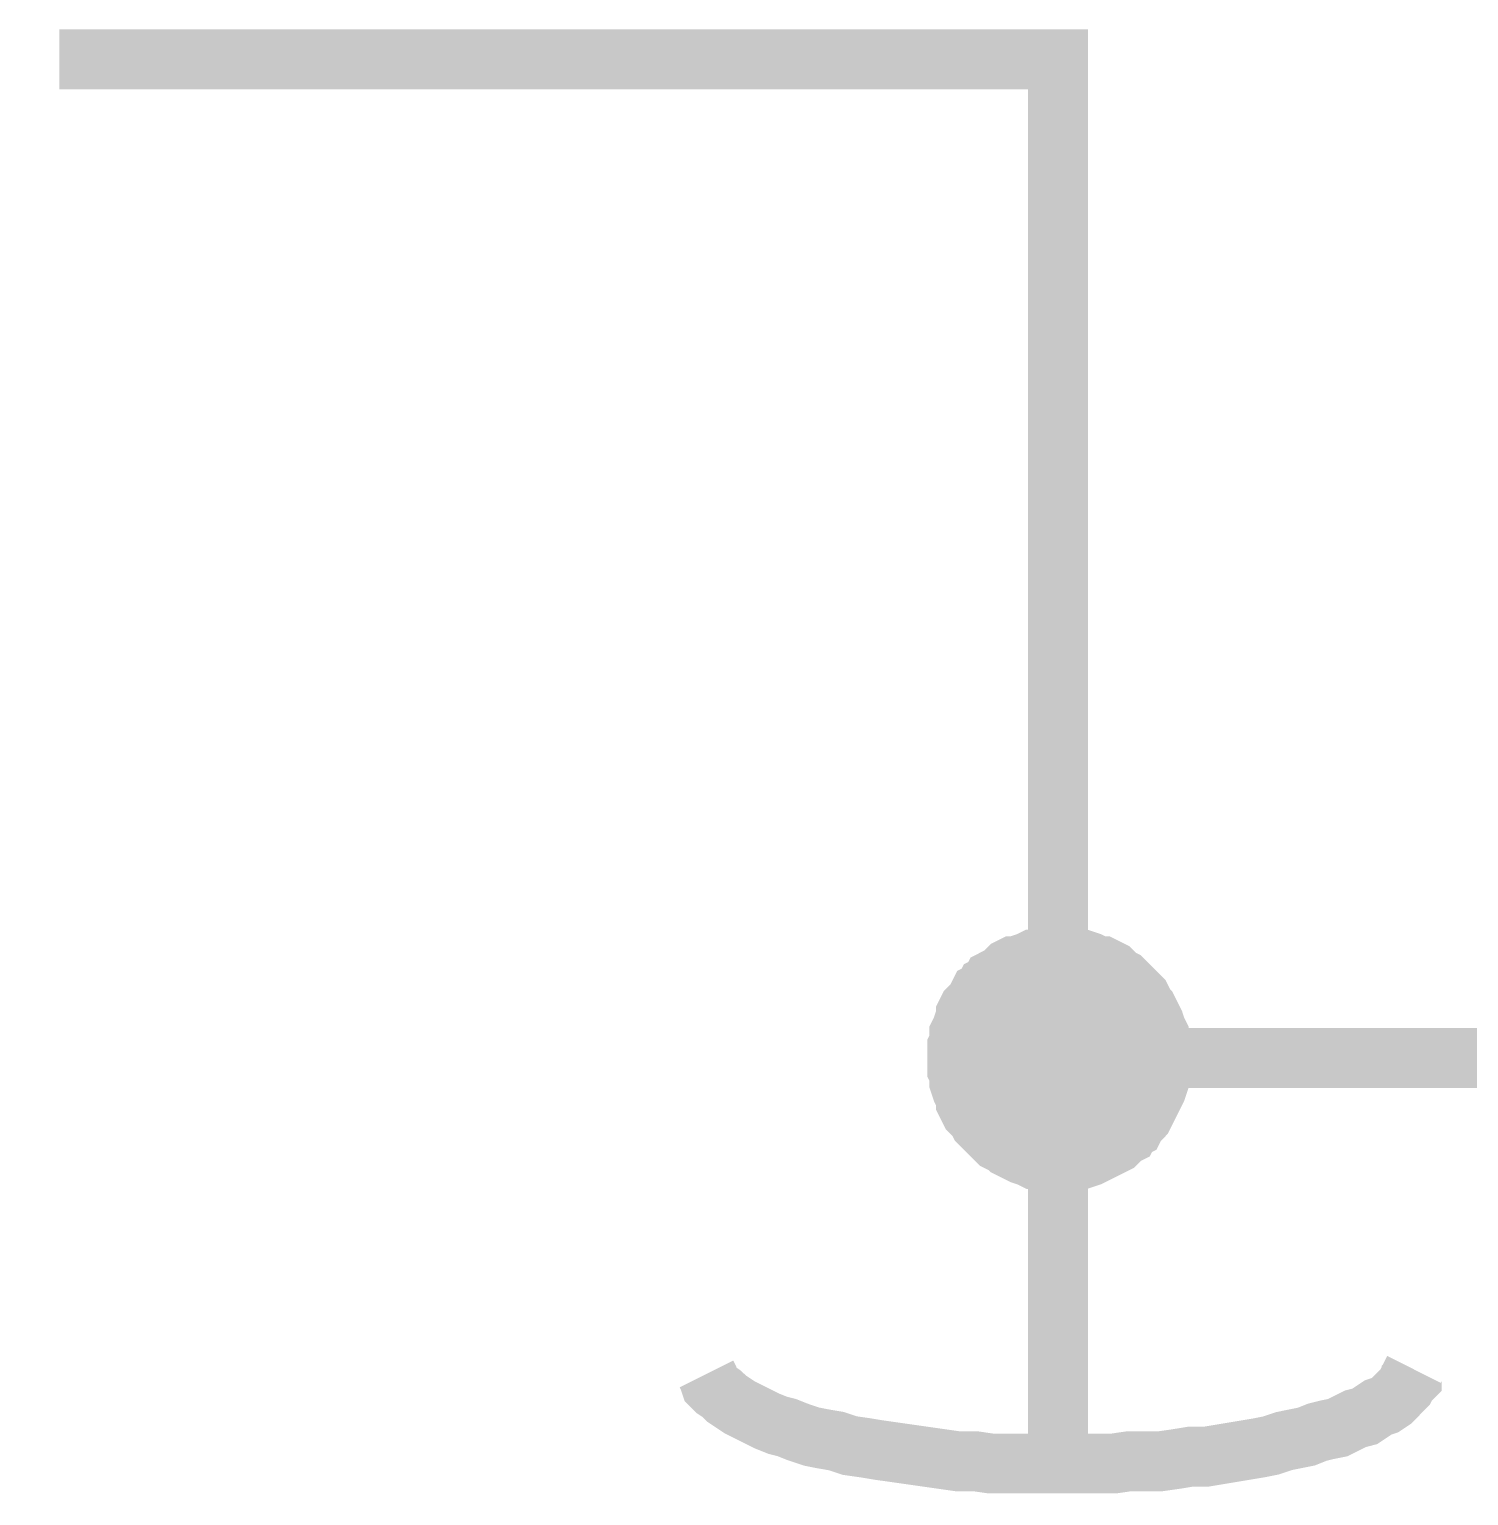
# Model space of a CAD drawing. Header units: millimetres. Extents: x 0 to 13.8, y 0 to 11.8.
# Drawn here: x 11.018 to 11.3015, y 4.4413 to 4.73 of the extents above; entities that cross this region are included whole.
import ezdxf

# ---------------------------------------------------------------- set-up
doc = ezdxf.new("R2010")
doc.units = ezdxf.units.MM
doc.header["$MEASUREMENT"] = 0
doc.layers.add('Sheet', color=255, linetype='Continuous')

msp = doc.modelspace()

# ---------------------------------------------------------------- linework, layer by layer
at = {"layer": 'Sheet'}
for points, const_width in [([(11.02389, 4.72414), (11.22056, 4.72414), (11.22056, 4.52747), (12.20481, 4.52747)], 0.0118), ([(11.20072, 4.52747), (11.20072, 4.52835), (11.20072, 4.52968), (11.20116, 4.53056), (11.20116, 4.53144), (11.20116, 4.53232), (11.2016, 4.5332), (11.20204, 4.53453), (11.20248, 4.53541), (11.20248, 4.53629), (11.20292, 4.53717), (11.20336, 4.53761), (11.20424, 4.5385), (11.20469, 4.53938), (11.20513, 4.54026), (11.20601, 4.5407), (11.20645, 4.54158), (11.20733, 4.54202), (11.20777, 4.5429), (11.20865, 4.54335), (11.20954, 4.54379), (11.21042, 4.54467), (11.21086, 4.54511), (11.21174, 4.54555), (11.21262, 4.54555), (11.21351, 4.54599), (11.21483, 4.54643), (11.21571, 4.54687), (11.21659, 4.54687), (11.21747, 4.54687), (11.21836, 4.54731), (11.21968, 4.54731), (11.22056, 4.54731)], 0.0118), ([(11.20072, 4.52747), (11.20072, 4.52835), (11.20072, 4.52968), (11.20116, 4.53056), (11.20116, 4.53144), (11.20116, 4.53232), (11.2016, 4.5332), (11.20204, 4.53453), (11.20248, 4.53541), (11.20248, 4.53629), (11.20292, 4.53717), (11.20336, 4.53761), (11.20424, 4.5385), (11.20469, 4.53938), (11.20513, 4.54026), (11.20601, 4.5407), (11.20645, 4.54158), (11.20733, 4.54202), (11.20777, 4.5429), (11.20865, 4.54335), (11.20954, 4.54379), (11.21042, 4.54467), (11.21086, 4.54511), (11.21174, 4.54555), (11.21262, 4.54555), (11.21351, 4.54599), (11.21483, 4.54643), (11.21571, 4.54687), (11.21659, 4.54687), (11.21747, 4.54687), (11.21836, 4.54731), (11.21968, 4.54731), (11.22056, 4.54731)], 0.0118), ([(11.20072, 4.52747), (11.20072, 4.52835), (11.20072, 4.52968), (11.20116, 4.53056), (11.20116, 4.53144), (11.20116, 4.53232), (11.2016, 4.5332), (11.20204, 4.53453), (11.20248, 4.53541), (11.20248, 4.53629), (11.20292, 4.53717), (11.20336, 4.53761), (11.20424, 4.5385), (11.20469, 4.53938), (11.20513, 4.54026), (11.20601, 4.5407), (11.20645, 4.54158), (11.20733, 4.54202), (11.20777, 4.5429), (11.20865, 4.54335), (11.20954, 4.54379), (11.21042, 4.54467), (11.21086, 4.54511), (11.21174, 4.54555), (11.21262, 4.54555), (11.21351, 4.54599), (11.21483, 4.54643), (11.21571, 4.54687), (11.21659, 4.54687), (11.21747, 4.54687), (11.21836, 4.54731), (11.21968, 4.54731), (11.22056, 4.54731)], 0.0118), ([(11.20072, 4.52747), (11.20072, 4.52835), (11.20072, 4.52968), (11.20116, 4.53056), (11.20116, 4.53144), (11.20116, 4.53232), (11.2016, 4.5332), (11.20204, 4.53453), (11.20248, 4.53541), (11.20248, 4.53629), (11.20292, 4.53717), (11.20336, 4.53761), (11.20424, 4.5385), (11.20469, 4.53938), (11.20513, 4.54026), (11.20601, 4.5407), (11.20645, 4.54158), (11.20733, 4.54202), (11.20777, 4.5429), (11.20865, 4.54335), (11.20954, 4.54379), (11.21042, 4.54467), (11.21086, 4.54511), (11.21174, 4.54555), (11.21262, 4.54555), (11.21351, 4.54599), (11.21483, 4.54643), (11.21571, 4.54687), (11.21659, 4.54687), (11.21747, 4.54687), (11.21836, 4.54731), (11.21968, 4.54731), (11.22056, 4.54731)], 0.0118), ([(11.20072, 4.52747), (11.20072, 4.52835), (11.20072, 4.52968), (11.20116, 4.53056), (11.20116, 4.53144), (11.20116, 4.53232), (11.2016, 4.5332), (11.20204, 4.53453), (11.20248, 4.53541), (11.20248, 4.53629), (11.20292, 4.53717), (11.20336, 4.53761), (11.20424, 4.5385), (11.20469, 4.53938), (11.20513, 4.54026), (11.20601, 4.5407), (11.20645, 4.54158), (11.20733, 4.54202), (11.20777, 4.5429), (11.20865, 4.54335), (11.20954, 4.54379), (11.21042, 4.54467), (11.21086, 4.54511), (11.21174, 4.54555), (11.21262, 4.54555), (11.21351, 4.54599), (11.21483, 4.54643), (11.21571, 4.54687), (11.21659, 4.54687), (11.21747, 4.54687), (11.21836, 4.54731), (11.21968, 4.54731), (11.22056, 4.54731)], 0.0118), ([(11.22056, 4.54731), (11.22056, 4.54731)], 0.0118), ([(11.22056, 4.54731), (11.22144, 4.54731), (11.22277, 4.54731), (11.22365, 4.54687), (11.22453, 4.54687), (11.22541, 4.54687), (11.22673, 4.54643), (11.22762, 4.54599), (11.2285, 4.54555), (11.22938, 4.54555), (11.23026, 4.54511), (11.23114, 4.54467), (11.23203, 4.54379), (11.23247, 4.54335), (11.23335, 4.5429), (11.23423, 4.54202), (11.23467, 4.54158), (11.23555, 4.5407), (11.23599, 4.54026), (11.23688, 4.53938), (11.23732, 4.5385), (11.23776, 4.53761), (11.2382, 4.53717), (11.23864, 4.53629), (11.23908, 4.53541), (11.23952, 4.53453), (11.23996, 4.5332), (11.2404, 4.53232), (11.2404, 4.53144), (11.2404, 4.53056), (11.24085, 4.52968), (11.24085, 4.52835), (11.24085, 4.52747)], 0.0118), ([(11.22056, 4.54731), (11.22056, 4.54731)], 0.0118), ([(11.22056, 4.54731), (11.22144, 4.54731), (11.22277, 4.54731), (11.22365, 4.54687), (11.22453, 4.54687), (11.22541, 4.54687), (11.22673, 4.54643), (11.22762, 4.54599), (11.2285, 4.54555), (11.22938, 4.54555), (11.23026, 4.54511), (11.23114, 4.54467), (11.23203, 4.54379), (11.23247, 4.54335), (11.23335, 4.5429), (11.23423, 4.54202), (11.23467, 4.54158), (11.23555, 4.5407), (11.23599, 4.54026), (11.23688, 4.53938), (11.23732, 4.5385), (11.23776, 4.53761), (11.2382, 4.53717), (11.23864, 4.53629), (11.23908, 4.53541), (11.23952, 4.53453), (11.23996, 4.5332), (11.2404, 4.53232), (11.2404, 4.53144), (11.2404, 4.53056), (11.24085, 4.52968), (11.24085, 4.52835), (11.24085, 4.52747)], 0.0118), ([(11.22056, 4.54731), (11.22056, 4.54731)], 0.0118), ([(11.22056, 4.54731), (11.22144, 4.54731), (11.22277, 4.54731), (11.22365, 4.54687), (11.22453, 4.54687), (11.22541, 4.54687), (11.22673, 4.54643), (11.22762, 4.54599), (11.2285, 4.54555), (11.22938, 4.54555), (11.23026, 4.54511), (11.23114, 4.54467), (11.23203, 4.54379), (11.23247, 4.54335), (11.23335, 4.5429), (11.23423, 4.54202), (11.23467, 4.54158), (11.23555, 4.5407), (11.23599, 4.54026), (11.23688, 4.53938), (11.23732, 4.5385), (11.23776, 4.53761), (11.2382, 4.53717), (11.23864, 4.53629), (11.23908, 4.53541), (11.23952, 4.53453), (11.23996, 4.5332), (11.2404, 4.53232), (11.2404, 4.53144), (11.2404, 4.53056), (11.24085, 4.52968), (11.24085, 4.52835), (11.24085, 4.52747)], 0.0118), ([(11.22056, 4.54731), (11.22056, 4.54731)], 0.0118), ([(11.22056, 4.54731), (11.22144, 4.54731), (11.22277, 4.54731), (11.22365, 4.54687), (11.22453, 4.54687), (11.22541, 4.54687), (11.22673, 4.54643), (11.22762, 4.54599), (11.2285, 4.54555), (11.22938, 4.54555), (11.23026, 4.54511), (11.23114, 4.54467), (11.23203, 4.54379), (11.23247, 4.54335), (11.23335, 4.5429), (11.23423, 4.54202), (11.23467, 4.54158), (11.23555, 4.5407), (11.23599, 4.54026), (11.23688, 4.53938), (11.23732, 4.5385), (11.23776, 4.53761), (11.2382, 4.53717), (11.23864, 4.53629), (11.23908, 4.53541), (11.23952, 4.53453), (11.23996, 4.5332), (11.2404, 4.53232), (11.2404, 4.53144), (11.2404, 4.53056), (11.24085, 4.52968), (11.24085, 4.52835), (11.24085, 4.52747)], 0.0118), ([(11.22056, 4.54731), (11.22056, 4.54731)], 0.0118), ([(11.22056, 4.54731), (11.22144, 4.54731), (11.22277, 4.54731), (11.22365, 4.54687), (11.22453, 4.54687), (11.22541, 4.54687), (11.22673, 4.54643), (11.22762, 4.54599), (11.2285, 4.54555), (11.22938, 4.54555), (11.23026, 4.54511), (11.23114, 4.54467), (11.23203, 4.54379), (11.23247, 4.54335), (11.23335, 4.5429), (11.23423, 4.54202), (11.23467, 4.54158), (11.23555, 4.5407), (11.23599, 4.54026), (11.23688, 4.53938), (11.23732, 4.5385), (11.23776, 4.53761), (11.2382, 4.53717), (11.23864, 4.53629), (11.23908, 4.53541), (11.23952, 4.53453), (11.23996, 4.5332), (11.2404, 4.53232), (11.2404, 4.53144), (11.2404, 4.53056), (11.24085, 4.52968), (11.24085, 4.52835), (11.24085, 4.52747)], 0.0118), ([(11.20072, 4.52747), (11.20072, 4.52835), (11.20072, 4.52968), (11.20116, 4.53056), (11.20116, 4.53144), (11.20116, 4.53232), (11.2016, 4.5332), (11.20204, 4.53453), (11.20248, 4.53541), (11.20248, 4.53629), (11.20292, 4.53717), (11.20336, 4.53761), (11.20424, 4.5385), (11.20469, 4.53938), (11.20513, 4.54026), (11.20601, 4.5407), (11.20645, 4.54158), (11.20733, 4.54202), (11.20777, 4.5429), (11.20865, 4.54335), (11.20954, 4.54379), (11.21042, 4.54467), (11.21086, 4.54511), (11.21174, 4.54555), (11.21262, 4.54555), (11.21351, 4.54599), (11.21483, 4.54643), (11.21571, 4.54687), (11.21659, 4.54687), (11.21747, 4.54687), (11.21836, 4.54731), (11.21968, 4.54731), (11.22056, 4.54731)], 0.0039), ([(11.20072, 4.52747), (11.20072, 4.52835), (11.20072, 4.52968), (11.20116, 4.53056), (11.20116, 4.53144), (11.20116, 4.53232), (11.2016, 4.5332), (11.20204, 4.53453), (11.20248, 4.53541), (11.20248, 4.53629), (11.20292, 4.53717), (11.20336, 4.53761), (11.20424, 4.5385), (11.20469, 4.53938), (11.20513, 4.54026), (11.20601, 4.5407), (11.20645, 4.54158), (11.20733, 4.54202), (11.20777, 4.5429), (11.20865, 4.54335), (11.20954, 4.54379), (11.21042, 4.54467), (11.21086, 4.54511), (11.21174, 4.54555), (11.21262, 4.54555), (11.21351, 4.54599), (11.21483, 4.54643), (11.21571, 4.54687), (11.21659, 4.54687), (11.21747, 4.54687), (11.21836, 4.54731), (11.21968, 4.54731), (11.22056, 4.54731)], 0.0039), ([(11.20072, 4.52747), (11.20072, 4.52835), (11.20072, 4.52968), (11.20116, 4.53056), (11.20116, 4.53144), (11.20116, 4.53232), (11.2016, 4.5332), (11.20204, 4.53453), (11.20248, 4.53541), (11.20248, 4.53629), (11.20292, 4.53717), (11.20336, 4.53761), (11.20424, 4.5385), (11.20469, 4.53938), (11.20513, 4.54026), (11.20601, 4.5407), (11.20645, 4.54158), (11.20733, 4.54202), (11.20777, 4.5429), (11.20865, 4.54335), (11.20954, 4.54379), (11.21042, 4.54467), (11.21086, 4.54511), (11.21174, 4.54555), (11.21262, 4.54555), (11.21351, 4.54599), (11.21483, 4.54643), (11.21571, 4.54687), (11.21659, 4.54687), (11.21747, 4.54687), (11.21836, 4.54731), (11.21968, 4.54731), (11.22056, 4.54731)], 0.0039), ([(11.20072, 4.52747), (11.20072, 4.52835), (11.20072, 4.52968), (11.20116, 4.53056), (11.20116, 4.53144), (11.20116, 4.53232), (11.2016, 4.5332), (11.20204, 4.53453), (11.20248, 4.53541), (11.20248, 4.53629), (11.20292, 4.53717), (11.20336, 4.53761), (11.20424, 4.5385), (11.20469, 4.53938), (11.20513, 4.54026), (11.20601, 4.5407), (11.20645, 4.54158), (11.20733, 4.54202), (11.20777, 4.5429), (11.20865, 4.54335), (11.20954, 4.54379), (11.21042, 4.54467), (11.21086, 4.54511), (11.21174, 4.54555), (11.21262, 4.54555), (11.21351, 4.54599), (11.21483, 4.54643), (11.21571, 4.54687), (11.21659, 4.54687), (11.21747, 4.54687), (11.21836, 4.54731), (11.21968, 4.54731), (11.22056, 4.54731)], 0.0039), ([(11.20072, 4.52747), (11.20072, 4.52835), (11.20072, 4.52968), (11.20116, 4.53056), (11.20116, 4.53144), (11.20116, 4.53232), (11.2016, 4.5332), (11.20204, 4.53453), (11.20248, 4.53541), (11.20248, 4.53629), (11.20292, 4.53717), (11.20336, 4.53761), (11.20424, 4.5385), (11.20469, 4.53938), (11.20513, 4.54026), (11.20601, 4.5407), (11.20645, 4.54158), (11.20733, 4.54202), (11.20777, 4.5429), (11.20865, 4.54335), (11.20954, 4.54379), (11.21042, 4.54467), (11.21086, 4.54511), (11.21174, 4.54555), (11.21262, 4.54555), (11.21351, 4.54599), (11.21483, 4.54643), (11.21571, 4.54687), (11.21659, 4.54687), (11.21747, 4.54687), (11.21836, 4.54731), (11.21968, 4.54731), (11.22056, 4.54731)], 0.0039), ([(11.22056, 4.54731), (11.22056, 4.54731)], 0.0039), ([(11.22056, 4.54731), (11.22144, 4.54731), (11.22277, 4.54731), (11.22365, 4.54687), (11.22453, 4.54687), (11.22541, 4.54687), (11.22673, 4.54643), (11.22762, 4.54599), (11.2285, 4.54555), (11.22938, 4.54555), (11.23026, 4.54511), (11.23114, 4.54467), (11.23203, 4.54379), (11.23247, 4.54335), (11.23335, 4.5429), (11.23423, 4.54202), (11.23467, 4.54158), (11.23555, 4.5407), (11.23599, 4.54026), (11.23688, 4.53938), (11.23732, 4.5385), (11.23776, 4.53761), (11.2382, 4.53717), (11.23864, 4.53629), (11.23908, 4.53541), (11.23952, 4.53453), (11.23996, 4.5332), (11.2404, 4.53232), (11.2404, 4.53144), (11.2404, 4.53056), (11.24085, 4.52968), (11.24085, 4.52835), (11.24085, 4.52747)], 0.0039), ([(11.22056, 4.54731), (11.22056, 4.54731)], 0.0039), ([(11.22056, 4.54731), (11.22144, 4.54731), (11.22277, 4.54731), (11.22365, 4.54687), (11.22453, 4.54687), (11.22541, 4.54687), (11.22673, 4.54643), (11.22762, 4.54599), (11.2285, 4.54555), (11.22938, 4.54555), (11.23026, 4.54511), (11.23114, 4.54467), (11.23203, 4.54379), (11.23247, 4.54335), (11.23335, 4.5429), (11.23423, 4.54202), (11.23467, 4.54158), (11.23555, 4.5407), (11.23599, 4.54026), (11.23688, 4.53938), (11.23732, 4.5385), (11.23776, 4.53761), (11.2382, 4.53717), (11.23864, 4.53629), (11.23908, 4.53541), (11.23952, 4.53453), (11.23996, 4.5332), (11.2404, 4.53232), (11.2404, 4.53144), (11.2404, 4.53056), (11.24085, 4.52968), (11.24085, 4.52835), (11.24085, 4.52747)], 0.0039), ([(11.22056, 4.54731), (11.22056, 4.54731)], 0.0039), ([(11.22056, 4.54731), (11.22144, 4.54731), (11.22277, 4.54731), (11.22365, 4.54687), (11.22453, 4.54687), (11.22541, 4.54687), (11.22673, 4.54643), (11.22762, 4.54599), (11.2285, 4.54555), (11.22938, 4.54555), (11.23026, 4.54511), (11.23114, 4.54467), (11.23203, 4.54379), (11.23247, 4.54335), (11.23335, 4.5429), (11.23423, 4.54202), (11.23467, 4.54158), (11.23555, 4.5407), (11.23599, 4.54026), (11.23688, 4.53938), (11.23732, 4.5385), (11.23776, 4.53761), (11.2382, 4.53717), (11.23864, 4.53629), (11.23908, 4.53541), (11.23952, 4.53453), (11.23996, 4.5332), (11.2404, 4.53232), (11.2404, 4.53144), (11.2404, 4.53056), (11.24085, 4.52968), (11.24085, 4.52835), (11.24085, 4.52747)], 0.0039), ([(11.22056, 4.54731), (11.22056, 4.54731)], 0.0039), ([(11.22056, 4.54731), (11.22144, 4.54731), (11.22277, 4.54731), (11.22365, 4.54687), (11.22453, 4.54687), (11.22541, 4.54687), (11.22673, 4.54643), (11.22762, 4.54599), (11.2285, 4.54555), (11.22938, 4.54555), (11.23026, 4.54511), (11.23114, 4.54467), (11.23203, 4.54379), (11.23247, 4.54335), (11.23335, 4.5429), (11.23423, 4.54202), (11.23467, 4.54158), (11.23555, 4.5407), (11.23599, 4.54026), (11.23688, 4.53938), (11.23732, 4.5385), (11.23776, 4.53761), (11.2382, 4.53717), (11.23864, 4.53629), (11.23908, 4.53541), (11.23952, 4.53453), (11.23996, 4.5332), (11.2404, 4.53232), (11.2404, 4.53144), (11.2404, 4.53056), (11.24085, 4.52968), (11.24085, 4.52835), (11.24085, 4.52747)], 0.0039), ([(11.22056, 4.54731), (11.22056, 4.54731)], 0.0039), ([(11.22056, 4.54731), (11.22144, 4.54731), (11.22277, 4.54731), (11.22365, 4.54687), (11.22453, 4.54687), (11.22541, 4.54687), (11.22673, 4.54643), (11.22762, 4.54599), (11.2285, 4.54555), (11.22938, 4.54555), (11.23026, 4.54511), (11.23114, 4.54467), (11.23203, 4.54379), (11.23247, 4.54335), (11.23335, 4.5429), (11.23423, 4.54202), (11.23467, 4.54158), (11.23555, 4.5407), (11.23599, 4.54026), (11.23688, 4.53938), (11.23732, 4.5385), (11.23776, 4.53761), (11.2382, 4.53717), (11.23864, 4.53629), (11.23908, 4.53541), (11.23952, 4.53453), (11.23996, 4.5332), (11.2404, 4.53232), (11.2404, 4.53144), (11.2404, 4.53056), (11.24085, 4.52968), (11.24085, 4.52835), (11.24085, 4.52747)], 0.0039), ([(11.22056, 4.50719), (11.21968, 4.50719), (11.21836, 4.50719), (11.21747, 4.50763), (11.21659, 4.50763), (11.21571, 4.50763), (11.21483, 4.50807), (11.21351, 4.50851), (11.21262, 4.50895), (11.21174, 4.50939), (11.21086, 4.50983), (11.21042, 4.51027), (11.20954, 4.51071), (11.20865, 4.51115), (11.20777, 4.51204), (11.20733, 4.51248), (11.20645, 4.51336), (11.20601, 4.5138), (11.20513, 4.51468), (11.20469, 4.51556), (11.20424, 4.51601), (11.20336, 4.51689), (11.20292, 4.51777), (11.20248, 4.51865), (11.20248, 4.51953), (11.20204, 4.52042), (11.2016, 4.5213), (11.20116, 4.52262), (11.20116, 4.5235), (11.20116, 4.52438), (11.20072, 4.52527), (11.20072, 4.52659), (11.20072, 4.52747)], 0.0118), ([(11.20072, 4.52747), (11.20072, 4.52747)], 0.0118), ([(11.22056, 4.50719), (11.21968, 4.50719), (11.21836, 4.50719), (11.21747, 4.50763), (11.21659, 4.50763), (11.21571, 4.50763), (11.21483, 4.50807), (11.21351, 4.50851), (11.21262, 4.50895), (11.21174, 4.50939), (11.21086, 4.50983), (11.21042, 4.51027), (11.20954, 4.51071), (11.20865, 4.51115), (11.20777, 4.51204), (11.20733, 4.51248), (11.20645, 4.51336), (11.20601, 4.5138), (11.20513, 4.51468), (11.20469, 4.51556), (11.20424, 4.51601), (11.20336, 4.51689), (11.20292, 4.51777), (11.20248, 4.51865), (11.20248, 4.51953), (11.20204, 4.52042), (11.2016, 4.5213), (11.20116, 4.52262), (11.20116, 4.5235), (11.20116, 4.52438), (11.20072, 4.52527), (11.20072, 4.52659), (11.20072, 4.52747)], 0.0118), ([(11.20072, 4.52747), (11.20072, 4.52747)], 0.0118), ([(11.22056, 4.50719), (11.21968, 4.50719), (11.21836, 4.50719), (11.21747, 4.50763), (11.21659, 4.50763), (11.21571, 4.50763), (11.21483, 4.50807), (11.21351, 4.50851), (11.21262, 4.50895), (11.21174, 4.50939), (11.21086, 4.50983), (11.21042, 4.51027), (11.20954, 4.51071), (11.20865, 4.51115), (11.20777, 4.51204), (11.20733, 4.51248), (11.20645, 4.51336), (11.20601, 4.5138), (11.20513, 4.51468), (11.20469, 4.51556), (11.20424, 4.51601), (11.20336, 4.51689), (11.20292, 4.51777), (11.20248, 4.51865), (11.20248, 4.51953), (11.20204, 4.52042), (11.2016, 4.5213), (11.20116, 4.52262), (11.20116, 4.5235), (11.20116, 4.52438), (11.20072, 4.52527), (11.20072, 4.52659), (11.20072, 4.52747)], 0.0118), ([(11.20072, 4.52747), (11.20072, 4.52747)], 0.0118), ([(11.22056, 4.50719), (11.21968, 4.50719), (11.21836, 4.50719), (11.21747, 4.50763), (11.21659, 4.50763), (11.21571, 4.50763), (11.21483, 4.50807), (11.21351, 4.50851), (11.21262, 4.50895), (11.21174, 4.50939), (11.21086, 4.50983), (11.21042, 4.51027), (11.20954, 4.51071), (11.20865, 4.51115), (11.20777, 4.51204), (11.20733, 4.51248), (11.20645, 4.51336), (11.20601, 4.5138), (11.20513, 4.51468), (11.20469, 4.51556), (11.20424, 4.51601), (11.20336, 4.51689), (11.20292, 4.51777), (11.20248, 4.51865), (11.20248, 4.51953), (11.20204, 4.52042), (11.2016, 4.5213), (11.20116, 4.52262), (11.20116, 4.5235), (11.20116, 4.52438), (11.20072, 4.52527), (11.20072, 4.52659), (11.20072, 4.52747)], 0.0118), ([(11.20072, 4.52747), (11.20072, 4.52747)], 0.0118), ([(11.22056, 4.50719), (11.21968, 4.50719), (11.21836, 4.50719), (11.21747, 4.50763), (11.21659, 4.50763), (11.21571, 4.50763), (11.21483, 4.50807), (11.21351, 4.50851), (11.21262, 4.50895), (11.21174, 4.50939), (11.21086, 4.50983), (11.21042, 4.51027), (11.20954, 4.51071), (11.20865, 4.51115), (11.20777, 4.51204), (11.20733, 4.51248), (11.20645, 4.51336), (11.20601, 4.5138), (11.20513, 4.51468), (11.20469, 4.51556), (11.20424, 4.51601), (11.20336, 4.51689), (11.20292, 4.51777), (11.20248, 4.51865), (11.20248, 4.51953), (11.20204, 4.52042), (11.2016, 4.5213), (11.20116, 4.52262), (11.20116, 4.5235), (11.20116, 4.52438), (11.20072, 4.52527), (11.20072, 4.52659), (11.20072, 4.52747)], 0.0118), ([(11.20072, 4.52747), (11.20072, 4.52747)], 0.0118), ([(11.24085, 4.52747), (11.24085, 4.52659), (11.24085, 4.52527), (11.2404, 4.52438), (11.2404, 4.5235), (11.2404, 4.52262), (11.23996, 4.5213), (11.23952, 4.52042), (11.23908, 4.51953), (11.23864, 4.51865), (11.2382, 4.51777), (11.23776, 4.51689), (11.23732, 4.51601), (11.23688, 4.51556), (11.23599, 4.51468), (11.23555, 4.5138), (11.23467, 4.51336), (11.23423, 4.51248), (11.23335, 4.51204), (11.23247, 4.51115), (11.23203, 4.51071), (11.23114, 4.51027), (11.23026, 4.50983), (11.22938, 4.50939), (11.2285, 4.50895), (11.22762, 4.50851), (11.22673, 4.50807), (11.22541, 4.50763), (11.22453, 4.50763), (11.22365, 4.50763), (11.22277, 4.50719), (11.22144, 4.50719), (11.22056, 4.50719)], 0.0118), ([(11.24085, 4.52747), (11.24085, 4.52659), (11.24085, 4.52527), (11.2404, 4.52438), (11.2404, 4.5235), (11.2404, 4.52262), (11.23996, 4.5213), (11.23952, 4.52042), (11.23908, 4.51953), (11.23864, 4.51865), (11.2382, 4.51777), (11.23776, 4.51689), (11.23732, 4.51601), (11.23688, 4.51556), (11.23599, 4.51468), (11.23555, 4.5138), (11.23467, 4.51336), (11.23423, 4.51248), (11.23335, 4.51204), (11.23247, 4.51115), (11.23203, 4.51071), (11.23114, 4.51027), (11.23026, 4.50983), (11.22938, 4.50939), (11.2285, 4.50895), (11.22762, 4.50851), (11.22673, 4.50807), (11.22541, 4.50763), (11.22453, 4.50763), (11.22365, 4.50763), (11.22277, 4.50719), (11.22144, 4.50719), (11.22056, 4.50719)], 0.0118), ([(11.22056, 4.44721), (11.22056, 4.52747)], 0.0118), ([(11.24085, 4.52747), (11.24085, 4.52659), (11.24085, 4.52527), (11.2404, 4.52438), (11.2404, 4.5235), (11.2404, 4.52262), (11.23996, 4.5213), (11.23952, 4.52042), (11.23908, 4.51953), (11.23864, 4.51865), (11.2382, 4.51777), (11.23776, 4.51689), (11.23732, 4.51601), (11.23688, 4.51556), (11.23599, 4.51468), (11.23555, 4.5138), (11.23467, 4.51336), (11.23423, 4.51248), (11.23335, 4.51204), (11.23247, 4.51115), (11.23203, 4.51071), (11.23114, 4.51027), (11.23026, 4.50983), (11.22938, 4.50939), (11.2285, 4.50895), (11.22762, 4.50851), (11.22673, 4.50807), (11.22541, 4.50763), (11.22453, 4.50763), (11.22365, 4.50763), (11.22277, 4.50719), (11.22144, 4.50719), (11.22056, 4.50719)], 0.0118), ([(11.24085, 4.52747), (11.24085, 4.52659), (11.24085, 4.52527), (11.2404, 4.52438), (11.2404, 4.5235), (11.2404, 4.52262), (11.23996, 4.5213), (11.23952, 4.52042), (11.23908, 4.51953), (11.23864, 4.51865), (11.2382, 4.51777), (11.23776, 4.51689), (11.23732, 4.51601), (11.23688, 4.51556), (11.23599, 4.51468), (11.23555, 4.5138), (11.23467, 4.51336), (11.23423, 4.51248), (11.23335, 4.51204), (11.23247, 4.51115), (11.23203, 4.51071), (11.23114, 4.51027), (11.23026, 4.50983), (11.22938, 4.50939), (11.2285, 4.50895), (11.22762, 4.50851), (11.22673, 4.50807), (11.22541, 4.50763), (11.22453, 4.50763), (11.22365, 4.50763), (11.22277, 4.50719), (11.22144, 4.50719), (11.22056, 4.50719)], 0.0118), ([(11.24085, 4.52747), (11.24085, 4.52659), (11.24085, 4.52527), (11.2404, 4.52438), (11.2404, 4.5235), (11.2404, 4.52262), (11.23996, 4.5213), (11.23952, 4.52042), (11.23908, 4.51953), (11.23864, 4.51865), (11.2382, 4.51777), (11.23776, 4.51689), (11.23732, 4.51601), (11.23688, 4.51556), (11.23599, 4.51468), (11.23555, 4.5138), (11.23467, 4.51336), (11.23423, 4.51248), (11.23335, 4.51204), (11.23247, 4.51115), (11.23203, 4.51071), (11.23114, 4.51027), (11.23026, 4.50983), (11.22938, 4.50939), (11.2285, 4.50895), (11.22762, 4.50851), (11.22673, 4.50807), (11.22541, 4.50763), (11.22453, 4.50763), (11.22365, 4.50763), (11.22277, 4.50719), (11.22144, 4.50719), (11.22056, 4.50719)], 0.0118), ([(11.24085, 4.52747), (11.24085, 4.52747), (11.24085, 4.52747), (11.24085, 4.52747), (11.24085, 4.52747), (11.24085, 4.52747), (11.24085, 4.52747), (11.24085, 4.52747), (11.24085, 4.52747), (11.24085, 4.52747), (11.24085, 4.52747), (11.24085, 4.52747), (11.24085, 4.52747), (11.24085, 4.52747), (11.24085, 4.52747), (11.24085, 4.52747), (11.24085, 4.52747), (11.24085, 4.52747), (11.24085, 4.52747), (11.24085, 4.52747), (11.24085, 4.52747), (11.24085, 4.52747), (11.24085, 4.52747), (11.24085, 4.52747), (11.24085, 4.52747), (11.24085, 4.52747), (11.24085, 4.52747), (11.24085, 4.52747), (11.24085, 4.52747), (11.24085, 4.52747), (11.24085, 4.52747), (11.24085, 4.52747), (11.24085, 4.52747)], 0.0118), ([(11.24085, 4.52747), (11.24085, 4.52747)], 0.0118), ([(11.24085, 4.52747), (11.24085, 4.52747), (11.24085, 4.52747), (11.24085, 4.52747), (11.24085, 4.52747), (11.24085, 4.52747), (11.24085, 4.52747), (11.24085, 4.52747), (11.24085, 4.52747), (11.24085, 4.52747), (11.24085, 4.52747), (11.24085, 4.52747), (11.24085, 4.52747), (11.24085, 4.52747), (11.24085, 4.52747), (11.24085, 4.52747), (11.24085, 4.52747), (11.24085, 4.52747), (11.24085, 4.52747), (11.24085, 4.52747), (11.24085, 4.52747), (11.24085, 4.52747), (11.24085, 4.52747), (11.24085, 4.52747), (11.24085, 4.52747), (11.24085, 4.52747), (11.24085, 4.52747), (11.24085, 4.52747), (11.24085, 4.52747), (11.24085, 4.52747), (11.24085, 4.52747), (11.24085, 4.52747), (11.24085, 4.52747)], 0.0118), ([(11.24085, 4.52747), (11.24085, 4.52747)], 0.0118), ([(11.24085, 4.52747), (11.24085, 4.52747), (11.24085, 4.52747), (11.24085, 4.52747), (11.24085, 4.52747), (11.24085, 4.52747), (11.24085, 4.52747), (11.24085, 4.52747), (11.24085, 4.52747), (11.24085, 4.52747), (11.24085, 4.52747), (11.24085, 4.52747), (11.24085, 4.52747), (11.24085, 4.52747), (11.24085, 4.52747), (11.24085, 4.52747), (11.24085, 4.52747), (11.24085, 4.52747), (11.24085, 4.52747), (11.24085, 4.52747), (11.24085, 4.52747), (11.24085, 4.52747), (11.24085, 4.52747), (11.24085, 4.52747), (11.24085, 4.52747), (11.24085, 4.52747), (11.24085, 4.52747), (11.24085, 4.52747), (11.24085, 4.52747), (11.24085, 4.52747), (11.24085, 4.52747), (11.24085, 4.52747), (11.24085, 4.52747)], 0.0118), ([(11.24085, 4.52747), (11.24085, 4.52747)], 0.0118), ([(11.24085, 4.52747), (11.24085, 4.52747), (11.24085, 4.52747), (11.24085, 4.52747), (11.24085, 4.52747), (11.24085, 4.52747), (11.24085, 4.52747), (11.24085, 4.52747), (11.24085, 4.52747), (11.24085, 4.52747), (11.24085, 4.52747), (11.24085, 4.52747), (11.24085, 4.52747), (11.24085, 4.52747), (11.24085, 4.52747), (11.24085, 4.52747), (11.24085, 4.52747), (11.24085, 4.52747), (11.24085, 4.52747), (11.24085, 4.52747), (11.24085, 4.52747), (11.24085, 4.52747), (11.24085, 4.52747), (11.24085, 4.52747), (11.24085, 4.52747), (11.24085, 4.52747), (11.24085, 4.52747), (11.24085, 4.52747), (11.24085, 4.52747), (11.24085, 4.52747), (11.24085, 4.52747), (11.24085, 4.52747), (11.24085, 4.52747)], 0.0118), ([(11.24085, 4.52747), (11.24085, 4.52747)], 0.0118), ([(11.24085, 4.52747), (11.24085, 4.52747), (11.24085, 4.52747), (11.24085, 4.52747), (11.24085, 4.52747), (11.24085, 4.52747), (11.24085, 4.52747), (11.24085, 4.52747), (11.24085, 4.52747), (11.24085, 4.52747), (11.24085, 4.52747), (11.24085, 4.52747), (11.24085, 4.52747), (11.24085, 4.52747), (11.24085, 4.52747), (11.24085, 4.52747), (11.24085, 4.52747), (11.24085, 4.52747), (11.24085, 4.52747), (11.24085, 4.52747), (11.24085, 4.52747), (11.24085, 4.52747), (11.24085, 4.52747), (11.24085, 4.52747), (11.24085, 4.52747), (11.24085, 4.52747), (11.24085, 4.52747), (11.24085, 4.52747), (11.24085, 4.52747), (11.24085, 4.52747), (11.24085, 4.52747), (11.24085, 4.52747), (11.24085, 4.52747)], 0.0118), ([(11.24085, 4.52747), (11.24085, 4.52747)], 0.0118), ([(11.22056, 4.50719), (11.21968, 4.50719), (11.21836, 4.50719), (11.21747, 4.50763), (11.21659, 4.50763), (11.21571, 4.50763), (11.21483, 4.50807), (11.21351, 4.50851), (11.21262, 4.50895), (11.21174, 4.50939), (11.21086, 4.50983), (11.21042, 4.51027), (11.20954, 4.51071), (11.20865, 4.51115), (11.20777, 4.51204), (11.20733, 4.51248), (11.20645, 4.51336), (11.20601, 4.5138), (11.20513, 4.51468), (11.20469, 4.51556), (11.20424, 4.51601), (11.20336, 4.51689), (11.20292, 4.51777), (11.20248, 4.51865), (11.20248, 4.51953), (11.20204, 4.52042), (11.2016, 4.5213), (11.20116, 4.52262), (11.20116, 4.5235), (11.20116, 4.52438), (11.20072, 4.52527), (11.20072, 4.52659), (11.20072, 4.52747)], 0.0039), ([(11.20072, 4.52747), (11.20072, 4.52747)], 0.0039), ([(11.22056, 4.50719), (11.21968, 4.50719), (11.21836, 4.50719), (11.21747, 4.50763), (11.21659, 4.50763), (11.21571, 4.50763), (11.21483, 4.50807), (11.21351, 4.50851), (11.21262, 4.50895), (11.21174, 4.50939), (11.21086, 4.50983), (11.21042, 4.51027), (11.20954, 4.51071), (11.20865, 4.51115), (11.20777, 4.51204), (11.20733, 4.51248), (11.20645, 4.51336), (11.20601, 4.5138), (11.20513, 4.51468), (11.20469, 4.51556), (11.20424, 4.51601), (11.20336, 4.51689), (11.20292, 4.51777), (11.20248, 4.51865), (11.20248, 4.51953), (11.20204, 4.52042), (11.2016, 4.5213), (11.20116, 4.52262), (11.20116, 4.5235), (11.20116, 4.52438), (11.20072, 4.52527), (11.20072, 4.52659), (11.20072, 4.52747)], 0.0039), ([(11.20072, 4.52747), (11.20072, 4.52747)], 0.0039), ([(11.22056, 4.50719), (11.21968, 4.50719), (11.21836, 4.50719), (11.21747, 4.50763), (11.21659, 4.50763), (11.21571, 4.50763), (11.21483, 4.50807), (11.21351, 4.50851), (11.21262, 4.50895), (11.21174, 4.50939), (11.21086, 4.50983), (11.21042, 4.51027), (11.20954, 4.51071), (11.20865, 4.51115), (11.20777, 4.51204), (11.20733, 4.51248), (11.20645, 4.51336), (11.20601, 4.5138), (11.20513, 4.51468), (11.20469, 4.51556), (11.20424, 4.51601), (11.20336, 4.51689), (11.20292, 4.51777), (11.20248, 4.51865), (11.20248, 4.51953), (11.20204, 4.52042), (11.2016, 4.5213), (11.20116, 4.52262), (11.20116, 4.5235), (11.20116, 4.52438), (11.20072, 4.52527), (11.20072, 4.52659), (11.20072, 4.52747)], 0.0039), ([(11.20072, 4.52747), (11.20072, 4.52747)], 0.0039), ([(11.22056, 4.50719), (11.21968, 4.50719), (11.21836, 4.50719), (11.21747, 4.50763), (11.21659, 4.50763), (11.21571, 4.50763), (11.21483, 4.50807), (11.21351, 4.50851), (11.21262, 4.50895), (11.21174, 4.50939), (11.21086, 4.50983), (11.21042, 4.51027), (11.20954, 4.51071), (11.20865, 4.51115), (11.20777, 4.51204), (11.20733, 4.51248), (11.20645, 4.51336), (11.20601, 4.5138), (11.20513, 4.51468), (11.20469, 4.51556), (11.20424, 4.51601), (11.20336, 4.51689), (11.20292, 4.51777), (11.20248, 4.51865), (11.20248, 4.51953), (11.20204, 4.52042), (11.2016, 4.5213), (11.20116, 4.52262), (11.20116, 4.5235), (11.20116, 4.52438), (11.20072, 4.52527), (11.20072, 4.52659), (11.20072, 4.52747)], 0.0039), ([(11.20072, 4.52747), (11.20072, 4.52747)], 0.0039), ([(11.22056, 4.50719), (11.21968, 4.50719), (11.21836, 4.50719), (11.21747, 4.50763), (11.21659, 4.50763), (11.21571, 4.50763), (11.21483, 4.50807), (11.21351, 4.50851), (11.21262, 4.50895), (11.21174, 4.50939), (11.21086, 4.50983), (11.21042, 4.51027), (11.20954, 4.51071), (11.20865, 4.51115), (11.20777, 4.51204), (11.20733, 4.51248), (11.20645, 4.51336), (11.20601, 4.5138), (11.20513, 4.51468), (11.20469, 4.51556), (11.20424, 4.51601), (11.20336, 4.51689), (11.20292, 4.51777), (11.20248, 4.51865), (11.20248, 4.51953), (11.20204, 4.52042), (11.2016, 4.5213), (11.20116, 4.52262), (11.20116, 4.5235), (11.20116, 4.52438), (11.20072, 4.52527), (11.20072, 4.52659), (11.20072, 4.52747)], 0.0039), ([(11.20072, 4.52747), (11.20072, 4.52747)], 0.0039), ([(11.24085, 4.52747), (11.24085, 4.52659), (11.24085, 4.52527), (11.2404, 4.52438), (11.2404, 4.5235), (11.2404, 4.52262), (11.23996, 4.5213), (11.23952, 4.52042), (11.23908, 4.51953), (11.23864, 4.51865), (11.2382, 4.51777), (11.23776, 4.51689), (11.23732, 4.51601), (11.23688, 4.51556), (11.23599, 4.51468), (11.23555, 4.5138), (11.23467, 4.51336), (11.23423, 4.51248), (11.23335, 4.51204), (11.23247, 4.51115), (11.23203, 4.51071), (11.23114, 4.51027), (11.23026, 4.50983), (11.22938, 4.50939), (11.2285, 4.50895), (11.22762, 4.50851), (11.22673, 4.50807), (11.22541, 4.50763), (11.22453, 4.50763), (11.22365, 4.50763), (11.22277, 4.50719), (11.22144, 4.50719), (11.22056, 4.50719)], 0.0039), ([(11.24085, 4.52747), (11.24085, 4.52659), (11.24085, 4.52527), (11.2404, 4.52438), (11.2404, 4.5235), (11.2404, 4.52262), (11.23996, 4.5213), (11.23952, 4.52042), (11.23908, 4.51953), (11.23864, 4.51865), (11.2382, 4.51777), (11.23776, 4.51689), (11.23732, 4.51601), (11.23688, 4.51556), (11.23599, 4.51468), (11.23555, 4.5138), (11.23467, 4.51336), (11.23423, 4.51248), (11.23335, 4.51204), (11.23247, 4.51115), (11.23203, 4.51071), (11.23114, 4.51027), (11.23026, 4.50983), (11.22938, 4.50939), (11.2285, 4.50895), (11.22762, 4.50851), (11.22673, 4.50807), (11.22541, 4.50763), (11.22453, 4.50763), (11.22365, 4.50763), (11.22277, 4.50719), (11.22144, 4.50719), (11.22056, 4.50719)], 0.0039), ([(11.24085, 4.52747), (11.24085, 4.52659), (11.24085, 4.52527), (11.2404, 4.52438), (11.2404, 4.5235), (11.2404, 4.52262), (11.23996, 4.5213), (11.23952, 4.52042), (11.23908, 4.51953), (11.23864, 4.51865), (11.2382, 4.51777), (11.23776, 4.51689), (11.23732, 4.51601), (11.23688, 4.51556), (11.23599, 4.51468), (11.23555, 4.5138), (11.23467, 4.51336), (11.23423, 4.51248), (11.23335, 4.51204), (11.23247, 4.51115), (11.23203, 4.51071), (11.23114, 4.51027), (11.23026, 4.50983), (11.22938, 4.50939), (11.2285, 4.50895), (11.22762, 4.50851), (11.22673, 4.50807), (11.22541, 4.50763), (11.22453, 4.50763), (11.22365, 4.50763), (11.22277, 4.50719), (11.22144, 4.50719), (11.22056, 4.50719)], 0.0039), ([(11.24085, 4.52747), (11.24085, 4.52659), (11.24085, 4.52527), (11.2404, 4.52438), (11.2404, 4.5235), (11.2404, 4.52262), (11.23996, 4.5213), (11.23952, 4.52042), (11.23908, 4.51953), (11.23864, 4.51865), (11.2382, 4.51777), (11.23776, 4.51689), (11.23732, 4.51601), (11.23688, 4.51556), (11.23599, 4.51468), (11.23555, 4.5138), (11.23467, 4.51336), (11.23423, 4.51248), (11.23335, 4.51204), (11.23247, 4.51115), (11.23203, 4.51071), (11.23114, 4.51027), (11.23026, 4.50983), (11.22938, 4.50939), (11.2285, 4.50895), (11.22762, 4.50851), (11.22673, 4.50807), (11.22541, 4.50763), (11.22453, 4.50763), (11.22365, 4.50763), (11.22277, 4.50719), (11.22144, 4.50719), (11.22056, 4.50719)], 0.0039), ([(11.24085, 4.52747), (11.24085, 4.52659), (11.24085, 4.52527), (11.2404, 4.52438), (11.2404, 4.5235), (11.2404, 4.52262), (11.23996, 4.5213), (11.23952, 4.52042), (11.23908, 4.51953), (11.23864, 4.51865), (11.2382, 4.51777), (11.23776, 4.51689), (11.23732, 4.51601), (11.23688, 4.51556), (11.23599, 4.51468), (11.23555, 4.5138), (11.23467, 4.51336), (11.23423, 4.51248), (11.23335, 4.51204), (11.23247, 4.51115), (11.23203, 4.51071), (11.23114, 4.51027), (11.23026, 4.50983), (11.22938, 4.50939), (11.2285, 4.50895), (11.22762, 4.50851), (11.22673, 4.50807), (11.22541, 4.50763), (11.22453, 4.50763), (11.22365, 4.50763), (11.22277, 4.50719), (11.22144, 4.50719), (11.22056, 4.50719)], 0.0039), ([(11.24085, 4.52747), (11.24085, 4.52747), (11.24085, 4.52747), (11.24085, 4.52747), (11.24085, 4.52747), (11.24085, 4.52747), (11.24085, 4.52747), (11.24085, 4.52747), (11.24085, 4.52747), (11.24085, 4.52747), (11.24085, 4.52747), (11.24085, 4.52747), (11.24085, 4.52747), (11.24085, 4.52747), (11.24085, 4.52747), (11.24085, 4.52747), (11.24085, 4.52747), (11.24085, 4.52747), (11.24085, 4.52747), (11.24085, 4.52747), (11.24085, 4.52747), (11.24085, 4.52747), (11.24085, 4.52747), (11.24085, 4.52747), (11.24085, 4.52747), (11.24085, 4.52747), (11.24085, 4.52747), (11.24085, 4.52747), (11.24085, 4.52747), (11.24085, 4.52747), (11.24085, 4.52747), (11.24085, 4.52747), (11.24085, 4.52747)], 0.0039), ([(11.24085, 4.52747), (11.24085, 4.52747)], 0.0039), ([(11.24085, 4.52747), (11.24085, 4.52747), (11.24085, 4.52747), (11.24085, 4.52747), (11.24085, 4.52747), (11.24085, 4.52747), (11.24085, 4.52747), (11.24085, 4.52747), (11.24085, 4.52747), (11.24085, 4.52747), (11.24085, 4.52747), (11.24085, 4.52747), (11.24085, 4.52747), (11.24085, 4.52747), (11.24085, 4.52747), (11.24085, 4.52747), (11.24085, 4.52747), (11.24085, 4.52747), (11.24085, 4.52747), (11.24085, 4.52747), (11.24085, 4.52747), (11.24085, 4.52747), (11.24085, 4.52747), (11.24085, 4.52747), (11.24085, 4.52747), (11.24085, 4.52747), (11.24085, 4.52747), (11.24085, 4.52747), (11.24085, 4.52747), (11.24085, 4.52747), (11.24085, 4.52747), (11.24085, 4.52747), (11.24085, 4.52747)], 0.0039), ([(11.24085, 4.52747), (11.24085, 4.52747)], 0.0039), ([(11.24085, 4.52747), (11.24085, 4.52747), (11.24085, 4.52747), (11.24085, 4.52747), (11.24085, 4.52747), (11.24085, 4.52747), (11.24085, 4.52747), (11.24085, 4.52747), (11.24085, 4.52747), (11.24085, 4.52747), (11.24085, 4.52747), (11.24085, 4.52747), (11.24085, 4.52747), (11.24085, 4.52747), (11.24085, 4.52747), (11.24085, 4.52747), (11.24085, 4.52747), (11.24085, 4.52747), (11.24085, 4.52747), (11.24085, 4.52747), (11.24085, 4.52747), (11.24085, 4.52747), (11.24085, 4.52747), (11.24085, 4.52747), (11.24085, 4.52747), (11.24085, 4.52747), (11.24085, 4.52747), (11.24085, 4.52747), (11.24085, 4.52747), (11.24085, 4.52747), (11.24085, 4.52747), (11.24085, 4.52747), (11.24085, 4.52747)], 0.0039), ([(11.24085, 4.52747), (11.24085, 4.52747)], 0.0039), ([(11.24085, 4.52747), (11.24085, 4.52747), (11.24085, 4.52747), (11.24085, 4.52747), (11.24085, 4.52747), (11.24085, 4.52747), (11.24085, 4.52747), (11.24085, 4.52747), (11.24085, 4.52747), (11.24085, 4.52747), (11.24085, 4.52747), (11.24085, 4.52747), (11.24085, 4.52747), (11.24085, 4.52747), (11.24085, 4.52747), (11.24085, 4.52747), (11.24085, 4.52747), (11.24085, 4.52747), (11.24085, 4.52747), (11.24085, 4.52747), (11.24085, 4.52747), (11.24085, 4.52747), (11.24085, 4.52747), (11.24085, 4.52747), (11.24085, 4.52747), (11.24085, 4.52747), (11.24085, 4.52747), (11.24085, 4.52747), (11.24085, 4.52747), (11.24085, 4.52747), (11.24085, 4.52747), (11.24085, 4.52747), (11.24085, 4.52747)], 0.0039), ([(11.24085, 4.52747), (11.24085, 4.52747)], 0.0039), ([(11.24085, 4.52747), (11.24085, 4.52747), (11.24085, 4.52747), (11.24085, 4.52747), (11.24085, 4.52747), (11.24085, 4.52747), (11.24085, 4.52747), (11.24085, 4.52747), (11.24085, 4.52747), (11.24085, 4.52747), (11.24085, 4.52747), (11.24085, 4.52747), (11.24085, 4.52747), (11.24085, 4.52747), (11.24085, 4.52747), (11.24085, 4.52747), (11.24085, 4.52747), (11.24085, 4.52747), (11.24085, 4.52747), (11.24085, 4.52747), (11.24085, 4.52747), (11.24085, 4.52747), (11.24085, 4.52747), (11.24085, 4.52747), (11.24085, 4.52747), (11.24085, 4.52747), (11.24085, 4.52747), (11.24085, 4.52747), (11.24085, 4.52747), (11.24085, 4.52747), (11.24085, 4.52747), (11.24085, 4.52747), (11.24085, 4.52747)], 0.0039), ([(11.24085, 4.52747), (11.24085, 4.52747)], 0.0039), ([(11.15133, 4.46529), (11.15177, 4.46441), (11.15221, 4.46309), (11.15309, 4.46221), (11.15441, 4.46132), (11.1553, 4.46044), (11.15662, 4.45956), (11.15794, 4.45868), (11.15971, 4.4578), (11.16147, 4.45692), (11.16323, 4.45603), (11.16544, 4.45515), (11.1672, 4.45471), (11.16941, 4.45383), (11.17205, 4.45295), (11.17426, 4.45251), (11.1769, 4.45206), (11.17955, 4.45118), (11.18264, 4.45074), (11.18528, 4.4503), (11.18837, 4.44986), (11.19146, 4.44942), (11.19454, 4.44898), (11.19763, 4.44854), (11.20072, 4.4481), (11.20424, 4.4481), (11.20733, 4.44765), (11.21086, 4.44765), (11.21439, 4.44765), (11.21791, 4.44765), (11.22144, 4.44765), (11.22497, 4.44765), (11.2285, 4.44765)], 0.0118), ([(11.2285, 4.44765), (11.23158, 4.44765), (11.23467, 4.4481), (11.23776, 4.4481), (11.24085, 4.4481), (11.24393, 4.44854), (11.24658, 4.44898), (11.24966, 4.44898), (11.25231, 4.44942), (11.25496, 4.44986), (11.2576, 4.4503), (11.26025, 4.45074), (11.26245, 4.45118), (11.2651, 4.45206), (11.2673, 4.45251), (11.26951, 4.45295), (11.27171, 4.45383), (11.27348, 4.45427), (11.27568, 4.45471), (11.27745, 4.45559), (11.27921, 4.45647), (11.28097, 4.45692), (11.2823, 4.4578), (11.28362, 4.45868), (11.28494, 4.45912), (11.28627, 4.46), (11.28715, 4.46088), (11.28803, 4.46177), (11.28891, 4.46265), (11.28935, 4.46353), (11.29023, 4.46441), (11.29023, 4.46529), (11.29068, 4.46618)], 0.0118)]:
    msp.add_lwpolyline(points, dxfattribs=dict(at, const_width=const_width))
at = {"layer": 'Sheet', "const_width": 0.02}
msp.add_lwpolyline([(11.21047, 4.52756, 1), (11.23047, 4.52756, 1)], format="xyb", close=True, dxfattribs=at)

doc.saveas('drawing.dxf')
